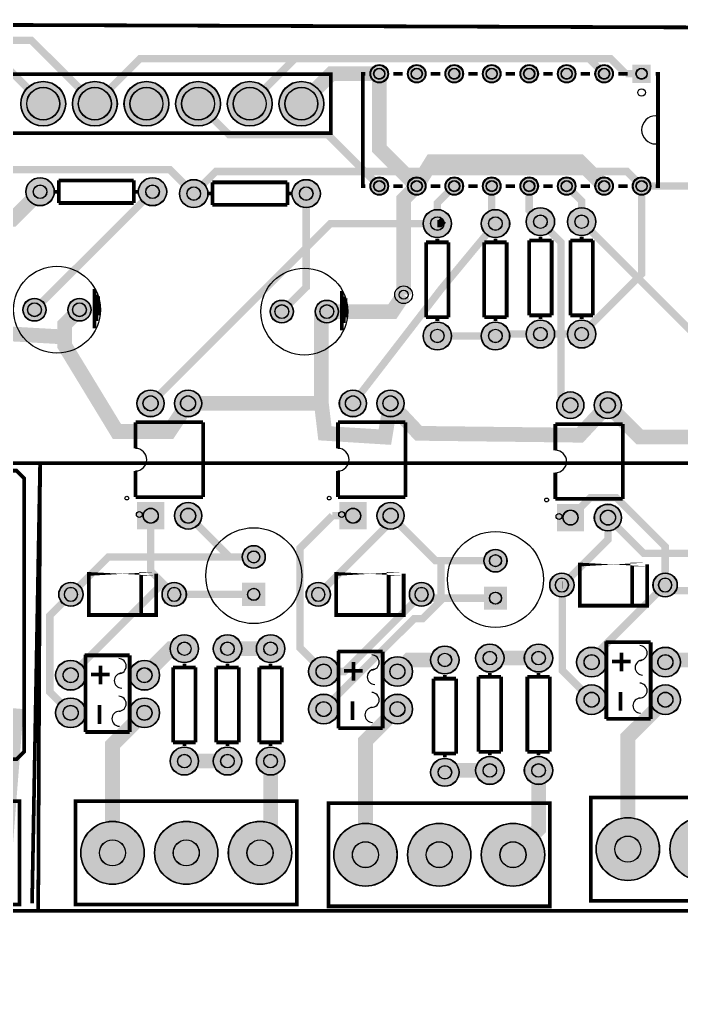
# Model space of a CAD drawing. Header units: millimetres. Extents: x 7 to 156, y -6 to 65.
# Drawn here: x 77.5 to 122.3, y -5.7 to 60.2 of the extents above; entities that cross this region are included whole.
import ezdxf

# ---------------------------------------------------------------- set-up
doc = ezdxf.new("R2010")
doc.units = ezdxf.units.MM
for name, color, linetype, true_color in [('BoardOutLine', 7, 'Continuous', 0xff00ff), ('BottomLayer', 7, 'Continuous', 0x0000ff), ('BottomSilkLayer', 7, 'Continuous', 0x66cc33), ('BottomSolderMaskLayer', 7, 'Continuous', 0xaa00ff), ('Document', 7, 'Continuous', 0xffffff), ('Hole', 7, 'Continuous', 0x222222), ('Multi-Layer', 7, 'Continuous', 0xc0c0c0), ('TopLayer', 7, 'Continuous', 0xff0000), ('TopSilkLayer', 7, 'Continuous', 0xffcc00), ('TopSolderMaskLayer', 7, 'Continuous', 0x800080)]:
    doc.layers.add(name, color=color, linetype=linetype, true_color=true_color)

msp = doc.modelspace()

# ---------------------------------------------------------------- hatches: boundary and pattern name
at = {"layer": 'BottomSolderMaskLayer'}
for points in [[(101.232, 56.515, 1), (102.477, 56.515, 1)], [(103.772, 56.515, 1), (105.017, 56.515, 1)], [(106.312, 56.515, 1), (107.557, 56.515, 1)], [(108.852, 56.515, 1), (110.097, 56.515, 1)], [(111.392, 56.515, 1), (112.637, 56.515, 1)], [(113.932, 56.515, 1), (115.177, 56.515, 1)], [(116.472, 56.515, 1), (117.717, 56.515, 1)], [(120.257, 57.137), (120.257, 55.893), (119.012, 55.893), (119.012, 57.137)], [(77.553, 54.483, 1), (80.604, 54.483, 1)], [(81.053, 54.483, 1), (84.104, 54.483, 1)], [(84.553, 54.483, 1), (87.604, 54.483, 1)], [(88.053, 54.483, 1), (91.104, 54.483, 1)], [(91.553, 54.483, 1), (94.604, 54.483, 1)], [(95.053, 54.483, 1), (98.104, 54.483, 1)], [(77.902, 48.514, 1), (79.832, 48.514, 1)], [(85.522, 48.514, 1), (87.452, 48.514, 1)], [(101.232, 48.895, 1), (102.477, 48.895, 1)], [(103.772, 48.895, 1), (105.017, 48.895, 1)], [(106.312, 48.895, 1), (107.557, 48.895, 1)], [(108.852, 48.895, 1), (110.097, 48.895, 1)], [(111.392, 48.895, 1), (112.637, 48.895, 1)], [(113.932, 48.895, 1), (115.177, 48.895, 1)], [(116.472, 48.895, 1), (117.717, 48.895, 1)], [(119.012, 48.895, 1), (120.257, 48.895, 1)], [(88.316, 48.387, 1), (90.246, 48.387, 1)], [(95.936, 48.387, 1), (97.866, 48.387, 1)], [(111.811, 46.482, 1), (113.741, 46.482, 1)], [(114.605, 46.482, 1), (116.535, 46.482, 1)], [(104.826, 46.355, 1), (106.756, 46.355, 1)], [(108.763, 46.355, 1), (110.693, 46.355, 1)], [(77.699, 40.513, 1), (79.274, 40.513, 1)], [(80.747, 40.513, 1), (82.322, 40.513, 1)], [(94.463, 40.385, 1), (96.038, 40.385, 1)], [(97.511, 40.385, 1), (99.086, 40.385, 1)], [(104.826, 38.735, 1), (106.756, 38.735, 1)], [(108.763, 38.735, 1), (110.693, 38.735, 1)], [(111.811, 38.862, 1), (113.741, 38.862, 1)], [(114.605, 38.862, 1), (116.535, 38.862, 1)], [(85.43, 34.163, 1), (87.28, 34.163, 1)], [(87.97, 34.163, 1), (89.82, 34.163, 1)], [(99.146, 34.163, 1), (100.997, 34.163, 1)], [(101.686, 34.163, 1), (103.537, 34.163, 1)], [(113.878, 34.036, 1), (115.729, 34.036, 1)], [(116.418, 34.036, 1), (118.269, 34.036, 1)], [(87.291, 25.618), (85.44, 25.618), (85.44, 27.468), (87.291, 27.468)], [(87.98, 26.543, 1), (89.831, 26.543, 1)], [(101.007, 25.618), (99.156, 25.618), (99.156, 27.468), (101.007, 27.468)], [(101.696, 26.543, 1), (103.547, 26.543, 1)], [(115.739, 25.491), (113.888, 25.491), (113.888, 27.341), (115.739, 27.341)], [(116.428, 26.416, 1), (118.279, 26.416, 1)], [(92.56, 23.749, 1), (94.131, 23.749, 1)], [(108.943, 23.495, 1), (110.514, 23.495, 1)], [(113.404, 21.844, 1), (115.055, 21.844, 1)], [(120.404, 21.844, 1), (122.055, 21.844, 1)], [(80.13, 21.209, 1), (81.78, 21.209, 1)], [(87.13, 21.209, 1), (88.78, 21.209, 1)], [(92.56, 20.424), (92.56, 21.995), (94.131, 21.995), (94.131, 20.424)], [(96.894, 21.209, 1), (98.544, 21.209, 1)], [(103.894, 21.209, 1), (105.544, 21.209, 1)], [(108.943, 20.17), (108.943, 21.741), (110.514, 21.741), (110.514, 20.17)], [(87.681, 17.526, 1), (89.611, 17.526, 1)], [(90.602, 17.526, 1), (92.532, 17.526, 1)], [(93.523, 17.526, 1), (95.453, 17.526, 1)], [(108.382, 16.891, 1), (110.312, 16.891, 1)], [(111.684, 16.891, 1), (113.614, 16.891, 1)], [(105.334, 16.764, 1), (107.264, 16.764, 1)], [(115.22, 16.617, 1), (117.271, 16.617, 1)], [(120.22, 16.617, 1), (122.271, 16.617, 1)], [(79.914, 15.728, 1), (81.965, 15.728, 1)], [(84.914, 15.728, 1), (86.965, 15.728, 1)], [(97.059, 15.982, 1), (99.11, 15.982, 1)], [(102.059, 15.982, 1), (104.11, 15.982, 1)], [(115.22, 14.067, 1), (117.271, 14.067, 1)], [(120.22, 14.067, 1), (122.271, 14.067, 1)], [(79.914, 13.178, 1), (81.965, 13.178, 1)], [(84.914, 13.178, 1), (86.965, 13.178, 1)], [(97.059, 13.432, 1), (99.11, 13.432, 1)], [(102.059, 13.432, 1), (104.11, 13.432, 1)], [(87.681, 9.906, 1), (89.611, 9.906, 1)], [(90.602, 9.906, 1), (92.532, 9.906, 1)], [(93.523, 9.906, 1), (95.453, 9.906, 1)], [(105.334, 9.144, 1), (107.264, 9.144, 1)], [(108.382, 9.271, 1), (110.312, 9.271, 1)], [(111.684, 9.271, 1), (113.614, 9.271, 1)], [(116.548, 3.937, 1), (120.849, 3.937, 1)], [(121.548, 3.937, 1), (125.849, 3.937, 1)], [(81.623, 3.683, 1), (85.924, 3.683, 1)], [(86.623, 3.683, 1), (90.924, 3.683, 1)], [(91.623, 3.683, 1), (95.924, 3.683, 1)], [(98.768, 3.556, 1), (103.069, 3.556, 1)], [(103.768, 3.556, 1), (108.069, 3.556, 1)], [(108.768, 3.556, 1), (113.069, 3.556, 1)]]:
    msp.add_hatch(color=256, dxfattribs=at).paths.add_polyline_path(points)
at = {"layer": 'Multi-Layer'}
for points in [[(101.283, 56.515, 1), (102.426, 56.515, 1)], [(103.823, 56.515, 1), (104.966, 56.515, 1)], [(106.363, 56.515, 1), (107.506, 56.515, 1)], [(108.903, 56.515, 1), (110.046, 56.515, 1)], [(111.443, 56.515, 1), (112.586, 56.515, 1)], [(113.983, 56.515, 1), (115.126, 56.515, 1)], [(116.523, 56.515, 1), (117.666, 56.515, 1)], [(120.206, 57.087), (120.206, 55.944), (119.063, 55.944), (119.063, 57.087)], [(77.578, 54.483, 1), (80.578, 54.483, 1)], [(81.078, 54.483, 1), (84.078, 54.483, 1)], [(84.578, 54.483, 1), (87.578, 54.483, 1)], [(88.078, 54.483, 1), (91.078, 54.483, 1)], [(91.578, 54.483, 1), (94.578, 54.483, 1)], [(95.078, 54.483, 1), (98.078, 54.483, 1)], [(77.927, 48.514, 1), (79.807, 48.514, 1)], [(85.547, 48.514, 1), (87.427, 48.514, 1)], [(101.283, 48.895, 1), (102.426, 48.895, 1)], [(103.823, 48.895, 1), (104.966, 48.895, 1)], [(106.363, 48.895, 1), (107.506, 48.895, 1)], [(108.903, 48.895, 1), (110.046, 48.895, 1)], [(111.443, 48.895, 1), (112.586, 48.895, 1)], [(113.983, 48.895, 1), (115.126, 48.895, 1)], [(116.523, 48.895, 1), (117.666, 48.895, 1)], [(119.063, 48.895, 1), (120.206, 48.895, 1)], [(88.341, 48.387, 1), (90.221, 48.387, 1)], [(95.961, 48.387, 1), (97.841, 48.387, 1)], [(111.836, 46.482, 1), (113.716, 46.482, 1)], [(114.63, 46.482, 1), (116.51, 46.482, 1)], [(104.851, 46.355, 1), (106.731, 46.355, 1)], [(108.788, 46.355, 1), (110.668, 46.355, 1)], [(77.724, 40.513, 1), (79.248, 40.513, 1)], [(80.772, 40.513, 1), (82.296, 40.513, 1)], [(94.488, 40.385, 1), (96.012, 40.385, 1)], [(97.536, 40.385, 1), (99.06, 40.385, 1)], [(104.851, 38.735, 1), (106.731, 38.735, 1)], [(108.788, 38.735, 1), (110.668, 38.735, 1)], [(111.836, 38.862, 1), (113.716, 38.862, 1)], [(114.63, 38.862, 1), (116.51, 38.862, 1)], [(85.455, 34.163, 1), (87.255, 34.163, 1)], [(87.995, 34.163, 1), (89.795, 34.163, 1)], [(99.171, 34.163, 1), (100.971, 34.163, 1)], [(101.711, 34.163, 1), (103.511, 34.163, 1)], [(113.903, 34.036, 1), (115.703, 34.036, 1)], [(116.443, 34.036, 1), (118.243, 34.036, 1)], [(87.265, 25.643), (85.465, 25.643), (85.465, 27.443), (87.265, 27.443)], [(88.005, 26.543, 1), (89.805, 26.543, 1)], [(100.981, 25.643), (99.181, 25.643), (99.181, 27.443), (100.981, 27.443)], [(101.721, 26.543, 1), (103.521, 26.543, 1)], [(115.713, 25.516), (113.913, 25.516), (113.913, 27.316), (115.713, 27.316)], [(116.453, 26.416, 1), (118.253, 26.416, 1)], [(92.585, 23.749, 1), (94.105, 23.749, 1)], [(108.968, 23.495, 1), (110.488, 23.495, 1)], [(113.429, 21.844, 1), (115.029, 21.844, 1)], [(120.429, 21.844, 1), (122.029, 21.844, 1)], [(80.155, 21.209, 1), (81.755, 21.209, 1)], [(87.155, 21.209, 1), (88.755, 21.209, 1)], [(92.585, 20.449), (92.585, 21.969), (94.105, 21.969), (94.105, 20.449)], [(96.919, 21.209, 1), (98.519, 21.209, 1)], [(103.919, 21.209, 1), (105.519, 21.209, 1)], [(108.968, 20.195), (108.968, 21.715), (110.488, 21.715), (110.488, 20.195)], [(87.706, 17.526, 1), (89.586, 17.526, 1)], [(90.627, 17.526, 1), (92.507, 17.526, 1)], [(93.548, 17.526, 1), (95.428, 17.526, 1)], [(108.407, 16.891, 1), (110.287, 16.891, 1)], [(111.709, 16.891, 1), (113.589, 16.891, 1)], [(105.359, 16.764, 1), (107.239, 16.764, 1)], [(115.245, 16.617, 1), (117.245, 16.617, 1)], [(120.245, 16.617, 1), (122.245, 16.617, 1)], [(79.939, 15.728, 1), (81.939, 15.728, 1)], [(84.939, 15.728, 1), (86.939, 15.728, 1)], [(97.084, 15.982, 1), (99.084, 15.982, 1)], [(102.084, 15.982, 1), (104.084, 15.982, 1)], [(115.245, 14.067, 1), (117.245, 14.067, 1)], [(120.245, 14.067, 1), (122.245, 14.067, 1)], [(79.939, 13.178, 1), (81.939, 13.178, 1)], [(84.939, 13.178, 1), (86.939, 13.178, 1)], [(97.084, 13.432, 1), (99.084, 13.432, 1)], [(102.084, 13.432, 1), (104.084, 13.432, 1)], [(87.706, 9.906, 1), (89.586, 9.906, 1)], [(90.627, 9.906, 1), (92.507, 9.906, 1)], [(93.548, 9.906, 1), (95.428, 9.906, 1)], [(105.359, 9.144, 1), (107.239, 9.144, 1)], [(108.407, 9.271, 1), (110.287, 9.271, 1)], [(111.709, 9.271, 1), (113.589, 9.271, 1)], [(116.573, 3.937, 1), (120.823, 3.937, 1)], [(121.573, 3.937, 1), (125.823, 3.937, 1)], [(81.648, 3.683, 1), (85.898, 3.683, 1)], [(86.648, 3.683, 1), (90.898, 3.683, 1)], [(91.648, 3.683, 1), (95.898, 3.683, 1)], [(98.793, 3.556, 1), (103.043, 3.556, 1)], [(103.793, 3.556, 1), (108.043, 3.556, 1)], [(108.793, 3.556, 1), (113.043, 3.556, 1)]]:
    msp.add_hatch(color=256, dxfattribs=at).paths.add_polyline_path(points)
at = {"layer": 'TopSolderMaskLayer'}
for points in [[(101.232, 56.515, 1), (102.477, 56.515, 1)], [(103.772, 56.515, 1), (105.017, 56.515, 1)], [(106.312, 56.515, 1), (107.557, 56.515, 1)], [(108.852, 56.515, 1), (110.097, 56.515, 1)], [(111.392, 56.515, 1), (112.637, 56.515, 1)], [(113.932, 56.515, 1), (115.177, 56.515, 1)], [(116.472, 56.515, 1), (117.717, 56.515, 1)], [(120.257, 57.137), (120.257, 55.893), (119.012, 55.893), (119.012, 57.137)], [(77.553, 54.483, 1), (80.604, 54.483, 1)], [(81.053, 54.483, 1), (84.104, 54.483, 1)], [(84.553, 54.483, 1), (87.604, 54.483, 1)], [(88.053, 54.483, 1), (91.104, 54.483, 1)], [(91.553, 54.483, 1), (94.604, 54.483, 1)], [(95.053, 54.483, 1), (98.104, 54.483, 1)], [(77.902, 48.514, 1), (79.832, 48.514, 1)], [(85.522, 48.514, 1), (87.452, 48.514, 1)], [(101.232, 48.895, 1), (102.477, 48.895, 1)], [(103.772, 48.895, 1), (105.017, 48.895, 1)], [(106.312, 48.895, 1), (107.557, 48.895, 1)], [(108.852, 48.895, 1), (110.097, 48.895, 1)], [(111.392, 48.895, 1), (112.637, 48.895, 1)], [(113.932, 48.895, 1), (115.177, 48.895, 1)], [(116.472, 48.895, 1), (117.717, 48.895, 1)], [(119.012, 48.895, 1), (120.257, 48.895, 1)], [(88.316, 48.387, 1), (90.246, 48.387, 1)], [(95.936, 48.387, 1), (97.866, 48.387, 1)], [(111.811, 46.482, 1), (113.741, 46.482, 1)], [(114.605, 46.482, 1), (116.535, 46.482, 1)], [(104.826, 46.355, 1), (106.756, 46.355, 1)], [(108.763, 46.355, 1), (110.693, 46.355, 1)], [(77.699, 40.513, 1), (79.274, 40.513, 1)], [(80.747, 40.513, 1), (82.322, 40.513, 1)], [(94.463, 40.385, 1), (96.038, 40.385, 1)], [(97.511, 40.385, 1), (99.086, 40.385, 1)], [(104.826, 38.735, 1), (106.756, 38.735, 1)], [(108.763, 38.735, 1), (110.693, 38.735, 1)], [(111.811, 38.862, 1), (113.741, 38.862, 1)], [(114.605, 38.862, 1), (116.535, 38.862, 1)], [(85.43, 34.163, 1), (87.28, 34.163, 1)], [(87.97, 34.163, 1), (89.82, 34.163, 1)], [(99.146, 34.163, 1), (100.997, 34.163, 1)], [(101.686, 34.163, 1), (103.537, 34.163, 1)], [(113.878, 34.036, 1), (115.729, 34.036, 1)], [(116.418, 34.036, 1), (118.269, 34.036, 1)], [(87.291, 25.618), (85.44, 25.618), (85.44, 27.468), (87.291, 27.468)], [(87.98, 26.543, 1), (89.831, 26.543, 1)], [(101.007, 25.618), (99.156, 25.618), (99.156, 27.468), (101.007, 27.468)], [(101.696, 26.543, 1), (103.547, 26.543, 1)], [(115.739, 25.491), (113.888, 25.491), (113.888, 27.341), (115.739, 27.341)], [(116.428, 26.416, 1), (118.279, 26.416, 1)], [(92.56, 23.749, 1), (94.131, 23.749, 1)], [(108.943, 23.495, 1), (110.514, 23.495, 1)], [(113.404, 21.844, 1), (115.055, 21.844, 1)], [(120.404, 21.844, 1), (122.055, 21.844, 1)], [(80.13, 21.209, 1), (81.78, 21.209, 1)], [(87.13, 21.209, 1), (88.78, 21.209, 1)], [(92.56, 20.424), (92.56, 21.995), (94.131, 21.995), (94.131, 20.424)], [(96.894, 21.209, 1), (98.544, 21.209, 1)], [(103.894, 21.209, 1), (105.544, 21.209, 1)], [(108.943, 20.17), (108.943, 21.741), (110.514, 21.741), (110.514, 20.17)], [(87.681, 17.526, 1), (89.611, 17.526, 1)], [(90.602, 17.526, 1), (92.532, 17.526, 1)], [(93.523, 17.526, 1), (95.453, 17.526, 1)], [(108.382, 16.891, 1), (110.312, 16.891, 1)], [(111.684, 16.891, 1), (113.614, 16.891, 1)], [(105.334, 16.764, 1), (107.264, 16.764, 1)], [(115.22, 16.617, 1), (117.271, 16.617, 1)], [(120.22, 16.617, 1), (122.271, 16.617, 1)], [(79.914, 15.728, 1), (81.965, 15.728, 1)], [(84.914, 15.728, 1), (86.965, 15.728, 1)], [(97.059, 15.982, 1), (99.11, 15.982, 1)], [(102.059, 15.982, 1), (104.11, 15.982, 1)], [(115.22, 14.067, 1), (117.271, 14.067, 1)], [(120.22, 14.067, 1), (122.271, 14.067, 1)], [(79.914, 13.178, 1), (81.965, 13.178, 1)], [(84.914, 13.178, 1), (86.965, 13.178, 1)], [(97.059, 13.432, 1), (99.11, 13.432, 1)], [(102.059, 13.432, 1), (104.11, 13.432, 1)], [(87.681, 9.906, 1), (89.611, 9.906, 1)], [(90.602, 9.906, 1), (92.532, 9.906, 1)], [(93.523, 9.906, 1), (95.453, 9.906, 1)], [(105.334, 9.144, 1), (107.264, 9.144, 1)], [(108.382, 9.271, 1), (110.312, 9.271, 1)], [(111.684, 9.271, 1), (113.614, 9.271, 1)], [(116.548, 3.937, 1), (120.849, 3.937, 1)], [(121.548, 3.937, 1), (125.849, 3.937, 1)], [(81.623, 3.683, 1), (85.924, 3.683, 1)], [(86.623, 3.683, 1), (90.924, 3.683, 1)], [(91.623, 3.683, 1), (95.924, 3.683, 1)], [(98.768, 3.556, 1), (103.069, 3.556, 1)], [(103.768, 3.556, 1), (108.069, 3.556, 1)], [(108.768, 3.556, 1), (113.069, 3.556, 1)]]:
    msp.add_hatch(color=256, dxfattribs=at).paths.add_polyline_path(points)

# ---------------------------------------------------------------- linework, layer by layer
at = {"layer": 'BoardOutLine', "const_width": 0.254}
msp.add_lwpolyline([(7.62, 60.071), (149.606, 59.563), (149.733, -0.254), (7.62, -0.254), (7.62, 60.071)], close=True, dxfattribs=at)
at = {"layer": 'BottomLayer'}
for points, const_width in [([(79.078, 54.483), (74.779, 58.783), (53.703, 58.783), (52.324, 57.404)], 0.5), ([(117.094, 56.515), (116.08, 57.53), (85.625, 57.53), (82.578, 54.483)], 0.5), ([(101.854, 56.515), (98.61, 56.515), (96.578, 54.483)], 1), ([(104.394, 48.895), (101.854, 51.435), (101.854, 56.515)], 1), ([(89.281, 48.387), (87.652, 50.016), (76.545, 50.016), (72.078, 54.483)], 0.5), ([(101.854, 48.895), (98.368, 52.382), (91.68, 52.382), (89.578, 54.483)], 0.5), ([(107.95, 50.546), (105.41, 50.546), (104.394, 48.895)], 1), ([(117.094, 48.895), (115.443, 50.546), (107.95, 50.546)], 1), ([(86.487, 48.514), (78.486, 40.513)], 0.5), ([(106.934, 48.895), (105.791, 47.752), (105.791, 46.355)], 0.5), ([(109.474, 48.895), (109.474, 46.609), (109.728, 46.355)], 0.5), ([(112.014, 48.895), (112.014, 47.244), (112.776, 46.482)], 0.5), ([(115.57, 46.482), (115.57, 47.879), (114.554, 48.895)], 0.5), ([(106.204, 46.577), (105.982, 46.355), (105.791, 46.355)], 0.5), ([(86.355, 34.163), (98.547, 46.355), (105.791, 46.355)], 0.5), ([(100.071, 34.163), (106.045, 41.91), (109.728, 46.355)], 0.5), ([(114.803, 34.036), (114.173, 34.666), (114.173, 45.085), (112.776, 46.482)], 0.5), ([(131.694, 33.909), (128.143, 33.909), (115.57, 46.482)], 0.5), ([(103.505, 41.529), (102.743, 40.386), (102.645, 40.385), (98.298, 40.385)], 1), ([(80.532, 38.664), (80.532, 39.511), (81.534, 40.513)], 1), ([(97.921, 34.232), (97.921, 40.008), (98.298, 40.385)], 1), ([(68.834, 37.338), (70.358, 39.243), (80.532, 38.664)], 1), ([(88.895, 34.163), (87.63, 32.258), (84.074, 32.258), (80.531, 38.087), (80.531, 38.664)], 1), ([(88.895, 34.163), (97.852, 34.163), (97.921, 34.232)], 1), ([(102.611, 34.163), (102.235, 31.877), (98.171, 32.131), (97.922, 34.232)], 1), ([(117.343, 34.036), (115.443, 32.004), (104.521, 32.131), (102.611, 34.163)], 1), ([(114.813, 26.416), (116.169, 27.772), (117.918, 27.772), (121.229, 24.461), (121.229, 21.844)], 0.5), ([(87.188, 21.976), (86.365, 22.799), (86.365, 26.543)], 0.5), ([(93.345, 23.749), (91.699, 23.749), (88.905, 26.543)], 0.5), ([(98.681, 26.543), (96.491, 24.353), (96.491, 17.576), (98.084, 15.982)], 0.5), ([(97.719, 21.209), (102.621, 26.111), (102.621, 26.543)], 0.5), ([(100.081, 26.543), (98.681, 26.543)], 0.5), ([(106.032, 23.495), (105.669, 23.495), (102.621, 26.543)], 0.5), ([(117.353, 26.416), (117.353, 24.929), (114.268, 21.844)], 0.5), ([(106.032, 23.495), (106.032, 20.795), (104.791, 19.554), (104.207, 19.554), (98.084, 13.432)], 0.5), ([(109.728, 23.495), (106.032, 23.495)], 0.5), ([(87.188, 21.976), (80.939, 15.728)], 0.5), ([(87.955, 21.209), (87.188, 21.976)], 0.5), ([(114.268, 21.844), (114.229, 21.844)], 0.5), ([(114.268, 21.844), (114.268, 16.044), (116.245, 14.067)], 0.5), ([(121.229, 21.844), (116.245, 16.86), (116.245, 16.617)], 0.5), ([(80.955, 21.209), (79.526, 19.78), (79.526, 14.592), (80.939, 13.178)], 0.5), ([(93.345, 21.209), (87.955, 21.209)], 0.5), ([(104.719, 21.209), (99.492, 15.982), (98.084, 15.982)], 0.5), ([(88.646, 17.526), (87.737, 17.526), (85.939, 15.728)], 1), ([(74.978, 3.683), (75.753, 13.589), (75.753, 13.589)], 4), ([(118.698, 3.937), (118.698, 11.52), (121.245, 14.067)], 1), ([(100.918, 3.556), (100.918, 11.266), (103.084, 13.432)], 1), ([(83.773, 3.683), (83.773, 11.012), (85.939, 13.178)], 1), ([(93.773, 3.683), (94.488, 4.398), (94.488, 9.906)], 1), ([(110.918, 3.556), (112.649, 5.287), (112.649, 9.271)], 1)]:
    msp.add_lwpolyline(points, dxfattribs=dict(at, const_width=const_width))
at = {"layer": 'BottomSilkLayer', "const_width": 0.25}
for points in [[(7.62, 30.099), (78.931, 30.099)], [(78.867, 30.099), (78.323, 0.254)], [(78.867, 30.099), (149.733, 30.099)]]:
    msp.add_lwpolyline(points, dxfattribs=at)
at = {"layer": 'BottomSolderMaskLayer'}
for points in [[(113.765, 21.841), (113.765, 21.847)], [(114.693, 21.841), (114.693, 21.847)], [(120.765, 21.841), (120.765, 21.847)], [(121.693, 21.841), (121.693, 21.847)], [(80.491, 21.206), (80.491, 21.212)], [(81.419, 21.206), (81.419, 21.212)], [(87.491, 21.206), (87.491, 21.212)], [(88.419, 21.206), (88.419, 21.212)], [(97.255, 21.206), (97.255, 21.212)], [(98.183, 21.206), (98.183, 21.212)], [(104.255, 21.206), (104.255, 21.212)], [(105.183, 21.206), (105.183, 21.212)]]:
    msp.add_lwpolyline(points, close=True, dxfattribs=at)
for centre, radius in [((101.854, 56.515), 0.622), ((101.854, 56.515), 0.381), ((104.394, 56.515), 0.622), ((104.394, 56.515), 0.381), ((106.934, 56.515), 0.622), ((106.934, 56.515), 0.381), ((109.474, 56.515), 0.622), ((109.474, 56.515), 0.381), ((112.014, 56.515), 0.622), ((112.014, 56.515), 0.381), ((114.554, 56.515), 0.622), ((114.554, 56.515), 0.381), ((117.094, 56.515), 0.622), ((117.094, 56.515), 0.381), ((119.634, 56.515), 0.381), ((79.078, 54.483), 1.525), ((82.578, 54.483), 1.525), ((86.078, 54.483), 1.525), ((89.578, 54.483), 1.525), ((93.078, 54.483), 1.525), ((96.578, 54.483), 1.525), ((79.078, 54.483), 1.119), ((82.578, 54.483), 1.119), ((86.078, 54.483), 1.119), ((89.578, 54.483), 1.119), ((93.078, 54.483), 1.119), ((96.578, 54.483), 1.119), ((78.867, 48.514), 0.965), ((86.487, 48.514), 0.965), ((101.854, 48.895), 0.622), ((104.394, 48.895), 0.622), ((106.934, 48.895), 0.622), ((109.474, 48.895), 0.622), ((112.014, 48.895), 0.622), ((114.554, 48.895), 0.622), ((117.094, 48.895), 0.622), ((119.634, 48.895), 0.622), ((78.867, 48.514), 0.462), ((86.487, 48.514), 0.462), ((89.281, 48.387), 0.965), ((89.281, 48.387), 0.462), ((96.901, 48.387), 0.965), ((96.901, 48.387), 0.462), ((101.854, 48.895), 0.381), ((104.394, 48.895), 0.381), ((106.934, 48.895), 0.381), ((109.474, 48.895), 0.381), ((112.014, 48.895), 0.381), ((114.554, 48.895), 0.381), ((117.094, 48.895), 0.381), ((119.634, 48.895), 0.381), ((112.776, 46.482), 0.965), ((115.57, 46.482), 0.965), ((105.791, 46.355), 0.965), ((105.791, 46.355), 0.462), ((109.728, 46.355), 0.965), ((109.728, 46.355), 0.462), ((112.776, 46.482), 0.462), ((115.57, 46.482), 0.462), ((78.486, 40.513), 0.787), ((78.486, 40.513), 0.472), ((81.534, 40.513), 0.787), ((81.534, 40.513), 0.472), ((95.25, 40.385), 0.787), ((95.25, 40.385), 0.472), ((98.298, 40.385), 0.787), ((98.298, 40.385), 0.472), ((105.791, 38.735), 0.965), ((109.728, 38.735), 0.965), ((112.776, 38.862), 0.965), ((115.57, 38.862), 0.965), ((105.791, 38.735), 0.462), ((109.728, 38.735), 0.462), ((112.776, 38.862), 0.462), ((115.57, 38.862), 0.462), ((86.355, 34.163), 0.925), ((88.895, 34.163), 0.925), ((100.071, 34.163), 0.925), ((102.611, 34.163), 0.925), ((114.803, 34.036), 0.925), ((117.343, 34.036), 0.925), ((86.355, 34.163), 0.514), ((88.895, 34.163), 0.514), ((100.071, 34.163), 0.514), ((102.611, 34.163), 0.514), ((114.803, 34.036), 0.514), ((117.343, 34.036), 0.514), ((86.365, 26.543), 0.514), ((88.905, 26.543), 0.925), ((88.905, 26.543), 0.514), ((100.081, 26.543), 0.514), ((102.621, 26.543), 0.925), ((102.621, 26.543), 0.514), ((117.353, 26.416), 0.925), ((114.813, 26.416), 0.514), ((117.353, 26.416), 0.514), ((93.345, 23.749), 0.785), ((93.345, 23.749), 0.413), ((109.728, 23.495), 0.785), ((109.728, 23.495), 0.413), ((114.229, 21.844), 0.825), ((121.229, 21.844), 0.825), ((80.955, 21.209), 0.825), ((87.955, 21.209), 0.825), ((97.719, 21.209), 0.825), ((104.719, 21.209), 0.825), ((93.345, 21.209), 0.413), ((109.728, 20.955), 0.413), ((88.646, 17.526), 0.965), ((91.567, 17.526), 0.965), ((94.488, 17.526), 0.965), ((88.646, 17.526), 0.462), ((91.567, 17.526), 0.462), ((94.488, 17.526), 0.462), ((109.347, 16.891), 0.965), ((112.649, 16.891), 0.965), ((106.299, 16.764), 0.965), ((106.299, 16.764), 0.462), ((109.347, 16.891), 0.462), ((112.649, 16.891), 0.462), ((116.245, 16.617), 1.025), ((116.245, 16.617), 0.513), ((121.245, 16.617), 1.025), ((121.245, 16.617), 0.513), ((80.939, 15.728), 1.025), ((85.939, 15.728), 1.025), ((98.084, 15.982), 1.025), ((98.084, 15.982), 0.513), ((103.084, 15.982), 1.025), ((103.084, 15.982), 0.513), ((80.939, 15.728), 0.513), ((85.939, 15.728), 0.513), ((116.245, 14.067), 1.025), ((116.245, 14.067), 0.513), ((121.245, 14.067), 1.025), ((121.245, 14.067), 0.513), ((80.939, 13.178), 1.025), ((85.939, 13.178), 1.025), ((98.084, 13.432), 1.025), ((98.084, 13.432), 0.513), ((103.084, 13.432), 1.025), ((103.084, 13.432), 0.513), ((80.939, 13.178), 0.513), ((85.939, 13.178), 0.513), ((88.646, 9.906), 0.965), ((91.567, 9.906), 0.965), ((94.488, 9.906), 0.965), ((88.646, 9.906), 0.462), ((91.567, 9.906), 0.462), ((94.488, 9.906), 0.462), ((106.299, 9.144), 0.965), ((109.347, 9.271), 0.965), ((112.649, 9.271), 0.965), ((106.299, 9.144), 0.462), ((109.347, 9.271), 0.462), ((112.649, 9.271), 0.462), ((118.698, 3.937), 2.15), ((123.698, 3.937), 2.15), ((83.773, 3.683), 2.15), ((88.773, 3.683), 2.15), ((93.773, 3.683), 2.15), ((100.918, 3.556), 2.15), ((105.918, 3.556), 2.15), ((110.918, 3.556), 2.15), ((118.698, 3.937), 0.885), ((83.773, 3.683), 0.885), ((88.773, 3.683), 0.885), ((93.773, 3.683), 0.885), ((100.918, 3.556), 0.885), ((105.918, 3.556), 0.885), ((110.918, 3.556), 0.885)]:
    msp.add_circle(centre, radius, dxfattribs=at)
for centre, start, end in [((114.229, 21.847), 360, 540), ((114.229, 21.841), 540, 360), ((121.229, 21.847), 360, 540), ((121.229, 21.841), 540, 360), ((80.955, 21.212), 360, 540), ((80.955, 21.206), 540, 360), ((87.955, 21.212), 360, 540), ((87.955, 21.206), 540, 360), ((97.719, 21.212), 360, 540), ((97.719, 21.206), 540, 360), ((104.719, 21.212), 360, 540), ((104.719, 21.206), 540, 360)]:
    msp.add_arc(centre, 0.464, start, end, dxfattribs=at)
at = {"layer": 'Document'}
for centre in [(85.59, 26.623), (99.306, 26.623), (114.038, 26.496)]:
    msp.add_circle(centre, 0.2, dxfattribs=at)
at = {"layer": 'Hole'}
msp.add_circle((103.505, 41.529), 0.3, dxfattribs=at)
at = {"layer": 'Multi-Layer'}
for points in [[(113.779, 21.842), (113.779, 21.847)], [(114.679, 21.842), (114.679, 21.847)], [(120.779, 21.842), (120.779, 21.847)], [(121.679, 21.842), (121.679, 21.847)], [(80.505, 21.207), (80.505, 21.212)], [(81.405, 21.207), (81.405, 21.212)], [(87.505, 21.207), (87.505, 21.212)], [(88.405, 21.207), (88.405, 21.212)], [(97.269, 21.207), (97.269, 21.212)], [(98.169, 21.207), (98.169, 21.212)], [(104.269, 21.207), (104.269, 21.212)], [(105.169, 21.207), (105.169, 21.212)]]:
    msp.add_lwpolyline(points, close=True, dxfattribs=at)
for centre, radius in [((101.854, 56.515), 0.572), ((101.854, 56.515), 0.35), ((104.394, 56.515), 0.572), ((104.394, 56.515), 0.35), ((106.934, 56.515), 0.572), ((106.934, 56.515), 0.35), ((109.474, 56.515), 0.572), ((109.474, 56.515), 0.35), ((112.014, 56.515), 0.572), ((112.014, 56.515), 0.35), ((114.554, 56.515), 0.572), ((114.554, 56.515), 0.35), ((117.094, 56.515), 0.572), ((117.094, 56.515), 0.35), ((119.634, 56.515), 0.35), ((79.078, 54.483), 1.5), ((82.578, 54.483), 1.5), ((86.078, 54.483), 1.5), ((89.578, 54.483), 1.5), ((93.078, 54.483), 1.5), ((96.578, 54.483), 1.5), ((79.078, 54.483), 1.1), ((82.578, 54.483), 1.1), ((86.078, 54.483), 1.1), ((89.578, 54.483), 1.1), ((93.078, 54.483), 1.1), ((96.578, 54.483), 1.1), ((78.867, 48.514), 0.94), ((86.487, 48.514), 0.94), ((101.854, 48.895), 0.572), ((104.394, 48.895), 0.572), ((106.934, 48.895), 0.572), ((109.474, 48.895), 0.572), ((112.014, 48.895), 0.572), ((114.554, 48.895), 0.572), ((117.094, 48.895), 0.572), ((119.634, 48.895), 0.572), ((78.867, 48.514), 0.45), ((86.487, 48.514), 0.45), ((89.281, 48.387), 0.94), ((89.281, 48.387), 0.45), ((96.901, 48.387), 0.94), ((96.901, 48.387), 0.45), ((101.854, 48.895), 0.35), ((104.394, 48.895), 0.35), ((106.934, 48.895), 0.35), ((109.474, 48.895), 0.35), ((112.014, 48.895), 0.35), ((114.554, 48.895), 0.35), ((117.094, 48.895), 0.35), ((119.634, 48.895), 0.35), ((112.776, 46.482), 0.94), ((115.57, 46.482), 0.94), ((105.791, 46.355), 0.94), ((105.791, 46.355), 0.45), ((109.728, 46.355), 0.94), ((109.728, 46.355), 0.45), ((112.776, 46.482), 0.45), ((115.57, 46.482), 0.45), ((103.505, 41.529), 0.6), ((78.486, 40.513), 0.762), ((78.486, 40.513), 0.457), ((81.534, 40.513), 0.762), ((81.534, 40.513), 0.457), ((95.25, 40.385), 0.762), ((95.25, 40.385), 0.457), ((98.298, 40.385), 0.762), ((98.298, 40.385), 0.457), ((105.791, 38.735), 0.94), ((109.728, 38.735), 0.94), ((112.776, 38.862), 0.94), ((115.57, 38.862), 0.94), ((105.791, 38.735), 0.45), ((109.728, 38.735), 0.45), ((112.776, 38.862), 0.45), ((115.57, 38.862), 0.45), ((86.355, 34.163), 0.9), ((88.895, 34.163), 0.9), ((100.071, 34.163), 0.9), ((102.611, 34.163), 0.9), ((114.803, 34.036), 0.9), ((117.343, 34.036), 0.9), ((86.355, 34.163), 0.5), ((88.895, 34.163), 0.5), ((100.071, 34.163), 0.5), ((102.611, 34.163), 0.5), ((114.803, 34.036), 0.5), ((117.343, 34.036), 0.5), ((86.365, 26.543), 0.5), ((88.905, 26.543), 0.9), ((88.905, 26.543), 0.5), ((100.081, 26.543), 0.5), ((102.621, 26.543), 0.9), ((102.621, 26.543), 0.5), ((117.353, 26.416), 0.9), ((114.813, 26.416), 0.5), ((117.353, 26.416), 0.5), ((93.345, 23.749), 0.76), ((93.345, 23.749), 0.4), ((109.728, 23.495), 0.76), ((109.728, 23.495), 0.4), ((114.229, 21.844), 0.8), ((121.229, 21.844), 0.8), ((80.955, 21.209), 0.8), ((87.955, 21.209), 0.8), ((97.719, 21.209), 0.8), ((104.719, 21.209), 0.8), ((93.345, 21.209), 0.4), ((109.728, 20.955), 0.4), ((88.646, 17.526), 0.94), ((91.567, 17.526), 0.94), ((94.488, 17.526), 0.94), ((88.646, 17.526), 0.45), ((91.567, 17.526), 0.45), ((94.488, 17.526), 0.45), ((109.347, 16.891), 0.94), ((112.649, 16.891), 0.94), ((106.299, 16.764), 0.94), ((106.299, 16.764), 0.45), ((109.347, 16.891), 0.45), ((112.649, 16.891), 0.45), ((116.245, 16.617), 1), ((121.245, 16.617), 1), ((80.939, 15.728), 1), ((85.939, 15.728), 1), ((98.084, 15.982), 1), ((98.084, 15.982), 0.5), ((103.084, 15.982), 1), ((103.084, 15.982), 0.5), ((116.245, 16.617), 0.5), ((121.245, 16.617), 0.5), ((80.939, 15.728), 0.5), ((85.939, 15.728), 0.5), ((116.245, 14.067), 1), ((116.245, 14.067), 0.5), ((121.245, 14.067), 1), ((121.245, 14.067), 0.5), ((80.939, 13.178), 1), ((85.939, 13.178), 1), ((98.084, 13.432), 1), ((98.084, 13.432), 0.5), ((103.084, 13.432), 1), ((103.084, 13.432), 0.5), ((80.939, 13.178), 0.5), ((85.939, 13.178), 0.5), ((88.646, 9.906), 0.94), ((91.567, 9.906), 0.94), ((94.488, 9.906), 0.94), ((88.646, 9.906), 0.45), ((91.567, 9.906), 0.45), ((94.488, 9.906), 0.45), ((106.299, 9.144), 0.94), ((109.347, 9.271), 0.94), ((112.649, 9.271), 0.94), ((106.299, 9.144), 0.45), ((109.347, 9.271), 0.45), ((112.649, 9.271), 0.45), ((118.698, 3.937), 2.125), ((123.698, 3.937), 2.125), ((83.773, 3.683), 2.125), ((88.773, 3.683), 2.125), ((93.773, 3.683), 2.125), ((100.918, 3.556), 2.125), ((105.918, 3.556), 2.125), ((110.918, 3.556), 2.125), ((118.698, 3.937), 0.875), ((83.773, 3.683), 0.875), ((88.773, 3.683), 0.875), ((93.773, 3.683), 0.875), ((100.918, 3.556), 0.875), ((105.918, 3.556), 0.875), ((110.918, 3.556), 0.875)]:
    msp.add_circle(centre, radius, dxfattribs=at)
for centre, start, end in [((114.229, 21.847), 360, 540), ((114.229, 21.842), 540, 360), ((121.229, 21.847), 360, 540), ((121.229, 21.842), 540, 360), ((80.955, 21.212), 360, 540), ((80.955, 21.207), 540, 360), ((87.955, 21.212), 360, 540), ((87.955, 21.207), 540, 360), ((97.719, 21.212), 360, 540), ((97.719, 21.207), 540, 360), ((104.719, 21.212), 360, 540), ((104.719, 21.207), 540, 360)]:
    msp.add_arc(centre, 0.45, start, end, dxfattribs=at)
at = {"layer": 'TopLayer'}
for points, const_width in [([(82.578, 54.483), (78.279, 58.783), (56.243, 58.783), (54.864, 57.404)], 0.5), ([(118.562, 56.515), (117.547, 57.53), (96.125, 57.53), (93.078, 54.483)], 0.5), ([(119.634, 56.515), (118.562, 56.515)], 0.5), ([(119.634, 48.895), (118.643, 49.886), (90.781, 49.886), (89.281, 48.387)], 0.5), ([(119.634, 48.895), (142.705, 48.895), (144.145, 50.335)], 0.5), ([(103.505, 41.529), (103.505, 48.006), (104.394, 48.895)], 1), ([(78.867, 48.514), (76.991, 46.638), (58.674, 46.638)], 1), ([(115.57, 38.862), (119.634, 42.926), (119.634, 48.895)], 0.5), ([(96.901, 48.387), (96.901, 42.036), (95.25, 40.385)], 0.5), ([(105.791, 38.735), (109.728, 38.735)], 0.5), ([(112.776, 38.862), (109.855, 38.862), (109.728, 38.735)], 0.5), ([(115.57, 38.862), (112.776, 38.862)], 0.5), ([(134.234, 33.909), (132.588, 31.877), (119.502, 31.877), (117.343, 34.036)], 1), ([(126.365, 24.003), (119.766, 24.003), (117.353, 26.416)], 0.5), ([(93.345, 23.749), (83.495, 23.749), (80.955, 21.209)], 0.5), ([(126.365, 21.463), (121.61, 21.463), (121.229, 21.844)], 0.5), ([(109.728, 20.955), (104.973, 20.955), (104.719, 21.209)], 0.5), ([(91.567, 17.526), (94.488, 17.526)], 1), ([(106.299, 16.764), (103.866, 16.764), (103.084, 15.982)], 1), ([(109.347, 16.891), (112.649, 16.891)], 1), ([(124.079, 16.764), (121.392, 16.764), (121.245, 16.617)], 1), ([(91.567, 9.906), (88.646, 9.906)], 1), ([(109.347, 9.271), (106.426, 9.271), (106.299, 9.144)], 1)]:
    msp.add_lwpolyline(points, dxfattribs=dict(at, const_width=const_width))
at = {"layer": 'TopSilkLayer'}
for points, const_width in [([(100.902, 56.515), (100.743, 56.515), (100.743, 48.895), (100.902, 48.895)], 0.254), ([(103.442, 56.515), (102.807, 56.515)], 0.254), ([(105.982, 56.515), (105.347, 56.515)], 0.254), ([(108.522, 56.515), (107.887, 56.515)], 0.254), ([(111.062, 56.515), (110.427, 56.515)], 0.254), ([(113.602, 56.515), (112.967, 56.515)], 0.254), ([(116.142, 56.515), (115.507, 56.515)], 0.254), ([(118.682, 56.515), (118.047, 56.515)], 0.254), ([(120.587, 56.515), (120.745, 56.515), (120.745, 48.895), (120.587, 48.895)], 0.254), ([(80.137, 48.514), (80.137, 49.276)], 0.254), ([(80.137, 49.276), (85.217, 49.276)], 0.254), ([(85.217, 49.276), (85.217, 48.514)], 0.254), ([(90.551, 48.387), (90.551, 49.149)], 0.254), ([(90.551, 49.149), (95.631, 49.149)], 0.254), ([(95.631, 49.149), (95.631, 48.387)], 0.254), ([(103.442, 48.895), (102.807, 48.895)], 0.254), ([(105.982, 48.895), (105.347, 48.895)], 0.254), ([(108.522, 48.895), (107.887, 48.895)], 0.254), ([(111.062, 48.895), (110.427, 48.895)], 0.254), ([(113.602, 48.895), (112.967, 48.895)], 0.254), ([(116.142, 48.895), (115.507, 48.895)], 0.254), ([(118.682, 48.895), (118.047, 48.895)], 0.254), ([(80.137, 48.514), (79.883, 48.514)], 0.254), ([(80.137, 47.752), (80.137, 48.514)], 0.254), ([(85.217, 48.514), (85.217, 47.752)], 0.254), ([(85.217, 48.514), (85.471, 48.514)], 0.254), ([(90.551, 48.387), (90.297, 48.387)], 0.254), ([(90.551, 47.625), (90.551, 48.387)], 0.254), ([(95.631, 48.387), (95.631, 47.625)], 0.254), ([(95.631, 48.387), (95.885, 48.387)], 0.254), ([(85.217, 47.752), (80.137, 47.752)], 0.254), ([(95.631, 47.625), (90.551, 47.625)], 0.254), ([(105.791, 45.085), (105.791, 45.339)], 0.254), ([(109.728, 45.085), (109.728, 45.339)], 0.254), ([(112.776, 45.212), (112.776, 45.466)], 0.254), ([(115.57, 45.212), (115.57, 45.466)], 0.254), ([(105.029, 40.005), (105.029, 45.085)], 0.254), ([(105.029, 45.085), (105.791, 45.085)], 0.254), ([(105.791, 45.085), (106.553, 45.085)], 0.254), ([(106.553, 45.085), (106.553, 40.005)], 0.254), ([(108.966, 40.005), (108.966, 45.085)], 0.254), ([(108.966, 45.085), (109.728, 45.085)], 0.254), ([(109.728, 45.085), (110.49, 45.085)], 0.254), ([(110.49, 45.085), (110.49, 40.005)], 0.254), ([(112.014, 40.132), (112.014, 45.212)], 0.254), ([(112.014, 45.212), (112.776, 45.212)], 0.254), ([(112.776, 45.212), (113.538, 45.212)], 0.254), ([(113.538, 45.212), (113.538, 40.132)], 0.254), ([(114.808, 40.132), (114.808, 45.212)], 0.254), ([(114.808, 45.212), (115.57, 45.212)], 0.254), ([(115.57, 45.212), (116.332, 45.212)], 0.254), ([(116.332, 45.212), (116.332, 40.132)], 0.254), ([(82.55, 41.91), (82.55, 39.243)], 0.254), ([(82.677, 41.529), (82.677, 39.751), (82.677, 41.021), (82.804, 41.148), (82.804, 40.132)], 0.254), ([(99.315, 41.782), (99.315, 39.115)], 0.254), ([(99.442, 41.401), (99.442, 39.623), (99.442, 40.893), (99.569, 41.02), (99.569, 40.004)], 0.254), ([(112.776, 40.132), (112.014, 40.132)], 0.254), ([(113.538, 40.132), (112.776, 40.132)], 0.254), ([(112.776, 40.132), (112.776, 39.878)], 0.254), ([(115.57, 40.132), (114.808, 40.132)], 0.254), ([(116.332, 40.132), (115.57, 40.132)], 0.254), ([(115.57, 40.132), (115.57, 39.878)], 0.254), ([(105.791, 40.005), (105.029, 40.005)], 0.254), ([(106.553, 40.005), (105.791, 40.005)], 0.254), ([(105.791, 40.005), (105.791, 39.751)], 0.254), ([(109.728, 40.005), (108.966, 40.005)], 0.254), ([(110.49, 40.005), (109.728, 40.005)], 0.254), ([(109.728, 40.005), (109.728, 39.751)], 0.254), ([(85.339, 32.885), (85.339, 31.107)], 0.254), ([(85.339, 32.885), (89.911, 32.885)], 0.254), ([(89.911, 32.885), (89.911, 27.811)], 0.254), ([(99.055, 32.885), (99.055, 31.107)], 0.254), ([(99.055, 32.885), (103.627, 32.885)], 0.254), ([(103.627, 32.885), (103.627, 27.811)], 0.254), ([(113.787, 32.758), (113.787, 30.98)], 0.254), ([(113.787, 32.758), (118.359, 32.758)], 0.254), ([(118.359, 32.758), (118.359, 27.684)], 0.254), ([(7.62, 30.099), (78.931, 30.099)], 0.25), ([(67.625, 29.599), (77.277, 29.599), (77.785, 29.091), (77.785, 10.549), (77.277, 10.041), (62.291, 10.041), (61.783, 10.549), (61.783, 29.091), (62.291, 29.599), (69.149, 29.599)], 0.254), ([(81.407, 30.099), (78.867, 30.099), (78.74, -0.254)], 0.25), ([(81.407, 30.099), (149.733, 30.099)], 0.25), ([(85.339, 29.583), (85.339, 27.811)], 0.254), ([(99.055, 29.583), (99.055, 27.811)], 0.254), ([(113.787, 29.456), (113.787, 27.684)], 0.254), ([(85.339, 27.811), (89.911, 27.811)], 0.254), ([(99.055, 27.811), (103.627, 27.811)], 0.254), ([(113.787, 27.684), (118.359, 27.684)], 0.254), ([(117.195, 17.967), (120.245, 17.967)], 0.254), ([(117.245, 12.767), (117.245, 18.017)], 0.254), ([(120.245, 17.967), (120.245, 12.767)], 0.254), ([(81.889, 17.078), (84.939, 17.078)], 0.254), ([(81.939, 11.878), (81.939, 17.128)], 0.254), ([(84.939, 17.078), (84.939, 11.878)], 0.254), ([(99.034, 17.332), (102.084, 17.332)], 0.254), ([(99.084, 12.132), (99.084, 17.382)], 0.254), ([(102.084, 17.332), (102.084, 12.132)], 0.254), ([(118.272, 15.997), (118.272, 17.267)], 0.254), ([(82.966, 15.108), (82.966, 16.378)], 0.254), ([(88.646, 16.256), (88.646, 16.51)], 0.254), ([(91.567, 16.256), (91.567, 16.51)], 0.254), ([(94.488, 16.256), (94.488, 16.51)], 0.254), ([(100.111, 15.362), (100.111, 16.632)], 0.254), ([(118.895, 16.667), (117.625, 16.667)], 0.254), ([(83.589, 15.778), (82.319, 15.778)], 0.254), ([(87.884, 11.176), (87.884, 16.256)], 0.254), ([(87.884, 16.256), (88.646, 16.256)], 0.254), ([(88.646, 16.256), (89.408, 16.256)], 0.254), ([(89.408, 16.256), (89.408, 11.176)], 0.254), ([(90.805, 11.176), (90.805, 16.256)], 0.254), ([(90.805, 16.256), (91.567, 16.256)], 0.254), ([(91.567, 16.256), (92.329, 16.256)], 0.254), ([(92.329, 16.256), (92.329, 11.176)], 0.254), ([(93.726, 11.176), (93.726, 16.256)], 0.254), ([(93.726, 16.256), (94.488, 16.256)], 0.254), ([(94.488, 16.256), (95.25, 16.256)], 0.254), ([(95.25, 16.256), (95.25, 11.176)], 0.254), ([(100.734, 16.032), (99.464, 16.032)], 0.254), ([(106.299, 15.494), (106.299, 15.748)], 0.254), ([(109.347, 15.621), (109.347, 15.875)], 0.254), ([(112.649, 15.621), (112.649, 15.875)], 0.254), ([(105.537, 10.414), (105.537, 15.494)], 0.254), ([(105.537, 15.494), (106.299, 15.494)], 0.254), ([(106.299, 15.494), (107.061, 15.494)], 0.254), ([(107.061, 15.494), (107.061, 10.414)], 0.254), ([(108.585, 10.541), (108.585, 15.621)], 0.254), ([(108.585, 15.621), (109.347, 15.621)], 0.254), ([(109.347, 15.621), (110.109, 15.621)], 0.254), ([(110.109, 15.621), (110.109, 10.541)], 0.254), ([(111.887, 10.541), (111.887, 15.621)], 0.254), ([(111.887, 15.621), (112.649, 15.621)], 0.254), ([(112.649, 15.621), (113.411, 15.621)], 0.254), ([(113.411, 15.621), (113.411, 10.541)], 0.254), ([(118.195, 13.317), (118.195, 14.587)], 0.254), ([(100.034, 12.682), (100.034, 13.952)], 0.254), ([(82.889, 12.428), (82.889, 13.698)], 0.254), ([(120.245, 12.767), (117.245, 12.767)], 0.254), ([(84.939, 11.878), (81.939, 11.878)], 0.254), ([(102.084, 12.132), (99.084, 12.132)], 0.254), ([(88.646, 11.176), (87.884, 11.176)], 0.254), ([(89.408, 11.176), (88.646, 11.176)], 0.254), ([(88.646, 11.176), (88.646, 10.922)], 0.254), ([(91.567, 11.176), (90.805, 11.176)], 0.254), ([(92.329, 11.176), (91.567, 11.176)], 0.254), ([(91.567, 11.176), (91.567, 10.922)], 0.254), ([(94.488, 11.176), (93.726, 11.176)], 0.254), ([(95.25, 11.176), (94.488, 11.176)], 0.254), ([(94.488, 11.176), (94.488, 10.922)], 0.254), ([(106.299, 10.414), (105.537, 10.414)], 0.254), ([(107.061, 10.414), (106.299, 10.414)], 0.254), ([(106.299, 10.414), (106.299, 10.16)], 0.254), ([(109.347, 10.541), (108.585, 10.541)], 0.254), ([(110.109, 10.541), (109.347, 10.541)], 0.254), ([(109.347, 10.541), (109.347, 10.287)], 0.254), ([(112.649, 10.541), (111.887, 10.541)], 0.254), ([(113.411, 10.541), (112.649, 10.541)], 0.254), ([(112.649, 10.541), (112.649, 10.287)], 0.254)]:
    msp.add_lwpolyline(points, dxfattribs=dict(at, const_width=const_width))
at = {"layer": 'TopSilkLayer', "const_width": 0.254}
for points in [[(70.078, 56.483), (98.578, 56.483), (98.578, 52.483), (70.078, 52.483), (70.078, 56.483)], [(120.015, 23.241), (118.999, 23.241), (118.999, 20.447), (120.015, 20.447), (120.015, 23.241), (120.015, 20.447), (115.443, 20.447), (115.443, 23.241), (120.015, 23.241)], [(86.741, 22.606), (85.725, 22.606), (85.725, 19.812), (86.741, 19.812), (86.741, 22.606), (86.741, 19.812), (82.169, 19.812), (82.169, 22.606), (86.741, 22.606)], [(103.505, 22.606), (102.489, 22.606), (102.489, 19.812), (103.505, 19.812), (103.505, 22.606), (103.505, 19.812), (98.933, 19.812), (98.933, 22.606), (103.505, 22.606)], [(62.477, 7.183), (77.477, 7.183), (77.477, 0.183), (62.477, 0.183), (62.477, 7.183)], [(81.273, 7.183), (96.273, 7.183), (96.273, 0.183), (81.273, 0.183), (81.273, 7.183)], [(116.198, 7.437), (131.198, 7.437), (131.198, 0.437), (116.198, 0.437), (116.198, 7.437)], [(98.418, 7.056), (113.418, 7.056), (113.418, 0.056), (98.418, 0.056), (98.418, 7.056)]]:
    msp.add_lwpolyline(points, close=True, dxfattribs=at)
at = {"layer": 'TopSilkLayer'}
for centre, radius in [((119.634, 55.245), 0.254), ((80.01, 40.513), 2.946), ((96.774, 40.385), 2.946), ((84.748, 27.74), 0.127), ((98.464, 27.74), 0.127), ((113.196, 27.613), 0.127), ((93.345, 22.479), 3.25), ((109.728, 22.225), 3.25)]:
    msp.add_circle(centre, radius, dxfattribs=at)
for centre, radius, start, end in [((120.587, 52.705), 0.953, 90, 270), ((85.339, 30.345), 0.762, 270, 90), ((99.055, 30.345), 0.762, 270, 90), ((113.787, 30.218), 0.762, 270, 90), ((119.504, 17.234), 0.508, 270, 90), ((84.198, 16.345), 0.508, 270, 90), ((101.343, 16.599), 0.508, 270, 90), ((119.704, 16.25), 0.508, 90, 270), ((84.398, 15.361), 0.508, 90, 270), ((101.543, 15.615), 0.508, 90, 270), ((119.504, 14.684), 0.508, 270, 90), ((101.343, 14.049), 0.508, 270, 90), ((84.198, 13.795), 0.508, 270, 90), ((119.554, 13.668), 0.508, 90, 270), ((84.248, 12.779), 0.508, 90, 270), ((101.393, 13.033), 0.508, 90, 270)]:
    msp.add_arc(centre, radius, start, end, dxfattribs=at)
at = {"layer": 'TopSolderMaskLayer'}
for points in [[(113.765, 21.841), (113.765, 21.847)], [(114.693, 21.841), (114.693, 21.847)], [(120.765, 21.841), (120.765, 21.847)], [(121.693, 21.841), (121.693, 21.847)], [(80.491, 21.206), (80.491, 21.212)], [(81.419, 21.206), (81.419, 21.212)], [(87.491, 21.206), (87.491, 21.212)], [(88.419, 21.206), (88.419, 21.212)], [(97.255, 21.206), (97.255, 21.212)], [(98.183, 21.206), (98.183, 21.212)], [(104.255, 21.206), (104.255, 21.212)], [(105.183, 21.206), (105.183, 21.212)]]:
    msp.add_lwpolyline(points, close=True, dxfattribs=at)
for centre, radius in [((101.854, 56.515), 0.622), ((101.854, 56.515), 0.381), ((104.394, 56.515), 0.622), ((104.394, 56.515), 0.381), ((106.934, 56.515), 0.622), ((106.934, 56.515), 0.381), ((109.474, 56.515), 0.622), ((109.474, 56.515), 0.381), ((112.014, 56.515), 0.622), ((112.014, 56.515), 0.381), ((114.554, 56.515), 0.622), ((114.554, 56.515), 0.381), ((117.094, 56.515), 0.622), ((117.094, 56.515), 0.381), ((119.634, 56.515), 0.381), ((79.078, 54.483), 1.525), ((82.578, 54.483), 1.525), ((86.078, 54.483), 1.525), ((89.578, 54.483), 1.525), ((93.078, 54.483), 1.525), ((96.578, 54.483), 1.525), ((79.078, 54.483), 1.119), ((82.578, 54.483), 1.119), ((86.078, 54.483), 1.119), ((89.578, 54.483), 1.119), ((93.078, 54.483), 1.119), ((96.578, 54.483), 1.119), ((78.867, 48.514), 0.965), ((86.487, 48.514), 0.965), ((101.854, 48.895), 0.622), ((104.394, 48.895), 0.622), ((106.934, 48.895), 0.622), ((109.474, 48.895), 0.622), ((112.014, 48.895), 0.622), ((114.554, 48.895), 0.622), ((117.094, 48.895), 0.622), ((119.634, 48.895), 0.622), ((78.867, 48.514), 0.462), ((86.487, 48.514), 0.462), ((89.281, 48.387), 0.965), ((89.281, 48.387), 0.462), ((96.901, 48.387), 0.965), ((96.901, 48.387), 0.462), ((101.854, 48.895), 0.381), ((104.394, 48.895), 0.381), ((106.934, 48.895), 0.381), ((109.474, 48.895), 0.381), ((112.014, 48.895), 0.381), ((114.554, 48.895), 0.381), ((117.094, 48.895), 0.381), ((119.634, 48.895), 0.381), ((112.776, 46.482), 0.965), ((115.57, 46.482), 0.965), ((105.791, 46.355), 0.965), ((105.791, 46.355), 0.462), ((109.728, 46.355), 0.965), ((109.728, 46.355), 0.462), ((112.776, 46.482), 0.462), ((115.57, 46.482), 0.462), ((78.486, 40.513), 0.787), ((78.486, 40.513), 0.472), ((81.534, 40.513), 0.787), ((81.534, 40.513), 0.472), ((95.25, 40.385), 0.787), ((95.25, 40.385), 0.472), ((98.298, 40.385), 0.787), ((98.298, 40.385), 0.472), ((105.791, 38.735), 0.965), ((109.728, 38.735), 0.965), ((112.776, 38.862), 0.965), ((115.57, 38.862), 0.965), ((105.791, 38.735), 0.462), ((109.728, 38.735), 0.462), ((112.776, 38.862), 0.462), ((115.57, 38.862), 0.462), ((86.355, 34.163), 0.925), ((88.895, 34.163), 0.925), ((100.071, 34.163), 0.925), ((102.611, 34.163), 0.925), ((114.803, 34.036), 0.925), ((117.343, 34.036), 0.925), ((86.355, 34.163), 0.514), ((88.895, 34.163), 0.514), ((100.071, 34.163), 0.514), ((102.611, 34.163), 0.514), ((114.803, 34.036), 0.514), ((117.343, 34.036), 0.514), ((86.365, 26.543), 0.514), ((88.905, 26.543), 0.925), ((88.905, 26.543), 0.514), ((100.081, 26.543), 0.514), ((102.621, 26.543), 0.925), ((102.621, 26.543), 0.514), ((117.353, 26.416), 0.925), ((114.813, 26.416), 0.514), ((117.353, 26.416), 0.514), ((93.345, 23.749), 0.785), ((93.345, 23.749), 0.413), ((109.728, 23.495), 0.785), ((109.728, 23.495), 0.413), ((114.229, 21.844), 0.825), ((121.229, 21.844), 0.825), ((80.955, 21.209), 0.825), ((87.955, 21.209), 0.825), ((97.719, 21.209), 0.825), ((104.719, 21.209), 0.825), ((93.345, 21.209), 0.413), ((109.728, 20.955), 0.413), ((88.646, 17.526), 0.965), ((91.567, 17.526), 0.965), ((94.488, 17.526), 0.965), ((88.646, 17.526), 0.462), ((91.567, 17.526), 0.462), ((94.488, 17.526), 0.462), ((109.347, 16.891), 0.965), ((112.649, 16.891), 0.965), ((106.299, 16.764), 0.965), ((106.299, 16.764), 0.462), ((109.347, 16.891), 0.462), ((112.649, 16.891), 0.462), ((116.245, 16.617), 1.025), ((116.245, 16.617), 0.513), ((121.245, 16.617), 1.025), ((121.245, 16.617), 0.513), ((80.939, 15.728), 1.025), ((85.939, 15.728), 1.025), ((98.084, 15.982), 1.025), ((98.084, 15.982), 0.513), ((103.084, 15.982), 1.025), ((103.084, 15.982), 0.513), ((80.939, 15.728), 0.513), ((85.939, 15.728), 0.513), ((116.245, 14.067), 1.025), ((116.245, 14.067), 0.513), ((121.245, 14.067), 1.025), ((121.245, 14.067), 0.513), ((80.939, 13.178), 1.025), ((85.939, 13.178), 1.025), ((98.084, 13.432), 1.025), ((98.084, 13.432), 0.513), ((103.084, 13.432), 1.025), ((103.084, 13.432), 0.513), ((80.939, 13.178), 0.513), ((85.939, 13.178), 0.513), ((88.646, 9.906), 0.965), ((91.567, 9.906), 0.965), ((94.488, 9.906), 0.965), ((88.646, 9.906), 0.462), ((91.567, 9.906), 0.462), ((94.488, 9.906), 0.462), ((106.299, 9.144), 0.965), ((109.347, 9.271), 0.965), ((112.649, 9.271), 0.965), ((106.299, 9.144), 0.462), ((109.347, 9.271), 0.462), ((112.649, 9.271), 0.462), ((118.698, 3.937), 2.15), ((123.698, 3.937), 2.15), ((83.773, 3.683), 2.15), ((88.773, 3.683), 2.15), ((93.773, 3.683), 2.15), ((100.918, 3.556), 2.15), ((105.918, 3.556), 2.15), ((110.918, 3.556), 2.15), ((118.698, 3.937), 0.885), ((83.773, 3.683), 0.885), ((88.773, 3.683), 0.885), ((93.773, 3.683), 0.885), ((100.918, 3.556), 0.885), ((105.918, 3.556), 0.885), ((110.918, 3.556), 0.885)]:
    msp.add_circle(centre, radius, dxfattribs=at)
for centre, start, end in [((114.229, 21.847), 360, 540), ((114.229, 21.841), 540, 360), ((121.229, 21.847), 360, 540), ((121.229, 21.841), 540, 360), ((80.955, 21.212), 360, 540), ((80.955, 21.206), 540, 360), ((87.955, 21.212), 360, 540), ((87.955, 21.206), 540, 360), ((97.719, 21.212), 360, 540), ((97.719, 21.206), 540, 360), ((104.719, 21.212), 360, 540), ((104.719, 21.206), 540, 360)]:
    msp.add_arc(centre, 0.464, start, end, dxfattribs=at)

doc.saveas('drawing.dxf')
